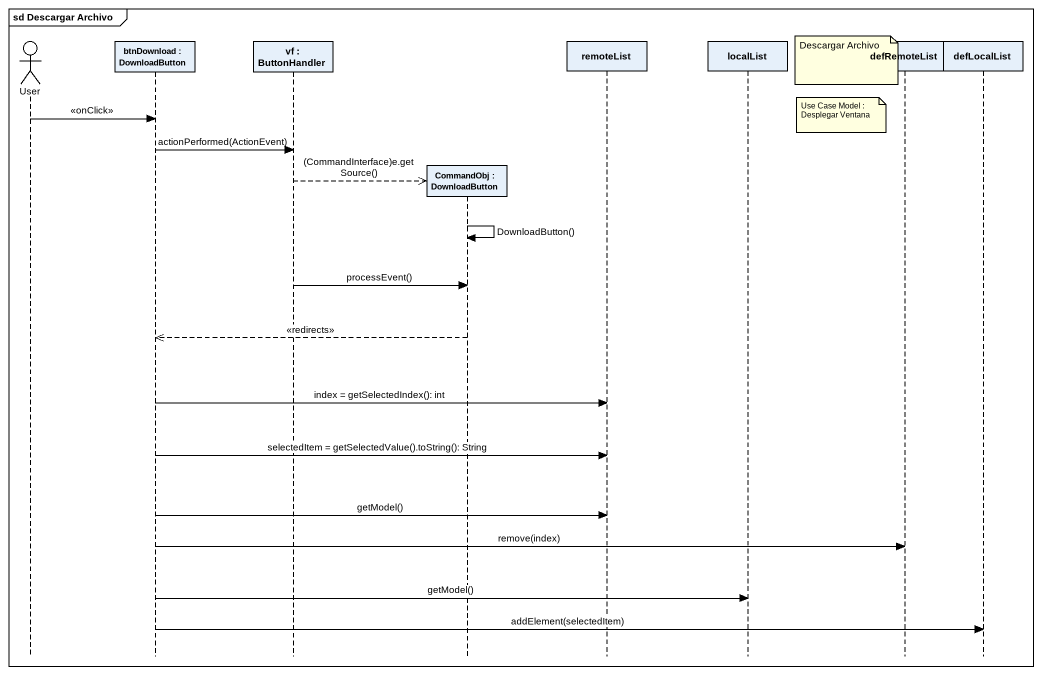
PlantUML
@startuml
mainframe sd Descargar Archivo
hide footbox
actor User
participant "btnDownload : DownloadButton" as btnDownload
participant "vf : ButtonHandler" as vf
participant "CommandObj : DownloadButton" as CommandObj
participant remoteList
participant localList
participant defRemoteList
participant defLocalList

note left of defRemoteList : Descargar Archivo
note left of defRemoteList : Use Case Model : Desplegar Ventana
User -> btnDownload : <<onClick>>
btnDownload -> vf : actionPerformed(ActionEvent)
vf -->> CommandObj ** : (CommandInterface)e.getSource()
CommandObj -> CommandObj : DownloadButton()
vf -> CommandObj : processEvent()
CommandObj -->> btnDownload : <<redirects>>
btnDownload -> remoteList : index = getSelectedIndex(): int
btnDownload -> remoteList : selectedItem = getSelectedValue().toString(): String
btnDownload -> remoteList : getModel()
btnDownload -> defRemoteList : remove(index)
btnDownload -> localList : getModel()
btnDownload -> defLocalList : addElement(selectedItem)
@enduml
